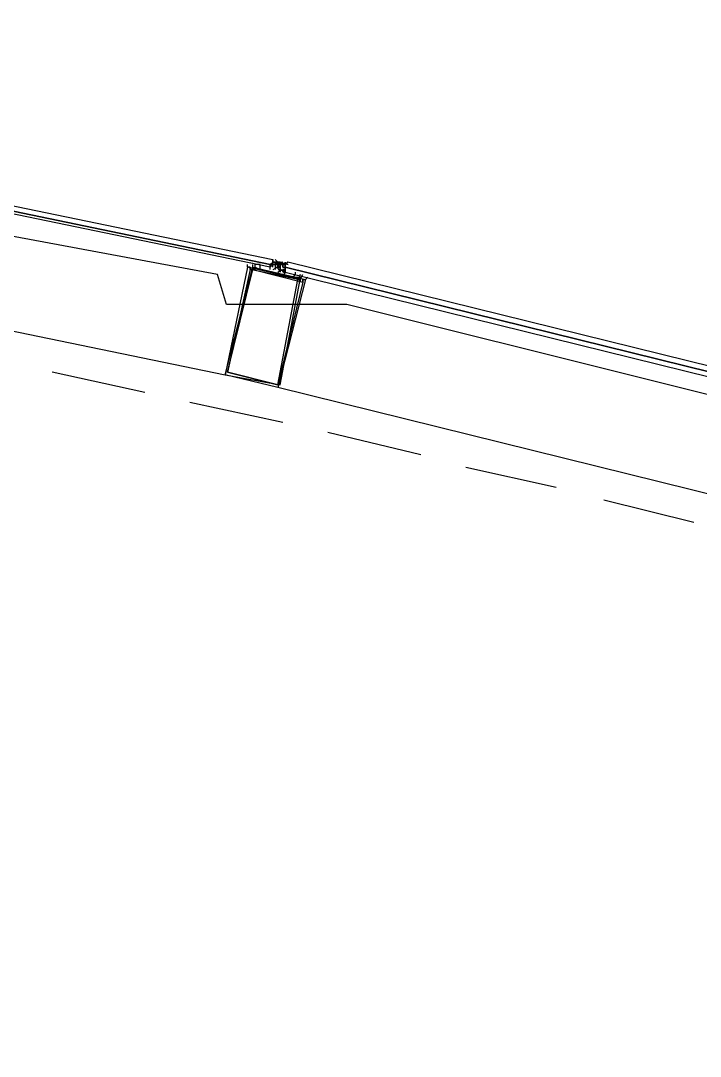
# Model space of a CAD drawing. Header units: feet. Extents: x -84 to 198, y -22 to 181.
# Drawn here: x 110.23 to 113.85, y 147.22 to 152.73 of the extents above; entities that cross this region are included whole.
import ezdxf

# ---------------------------------------------------------------- set-up
doc = ezdxf.new("R2010")
doc.units = ezdxf.units.FT
doc.layers.add('A-AREA-UNIDAD', color=30, linetype='CONTINUOUS')
doc.layers.add('A-LINEA', color=7, linetype='CONTINUOUS')

msp = doc.modelspace()

# ---------------------------------------------------------------- linework, layer by layer
at = {"layer": 'A-AREA-UNIDAD'}
msp.add_lwpolyline([(136.128, 134.3822), (134.72, 143.2533), (134.08, 143.3422), (134, 143.5378), (131.2, 144.8178), (130.4, 144.9422), (130.112, 145.2978), (127.28, 146.4533), (126.672, 146.4889), (126.56, 146.7378), (123.648, 147.8222), (122.912, 147.8933), (122.848, 148.0889), (115.968, 150.2222), (115.2, 150.2578), (115.168, 150.4178), (111.968, 151.2178), (111.328, 151.2178), (111.28, 151.3778), (104.032, 152.7289)], dxfattribs=at)
at = {"layer": 'A-LINEA'}
for p, q in [((107.6933, 151.5911), (111.32, 150.8444)), ((111.5733, 151.4444), (111.5733, 151.4578)), ((111.5733, 151.4578), (111.5733, 151.4578)), ((111.5733, 151.4578), (111.5733, 151.4578)), ((111.5733, 151.4578), (111.5733, 151.4578)), ((111.5733, 151.4578), (111.5733, 151.4578)), ((111.5733, 151.4578), (111.5733, 151.4444)), ((111.5733, 151.4578), (111.5733, 151.4578)), ((111.5733, 151.4578), (111.5733, 151.4578)), ((111.5867, 151.4578), (111.6, 151.4444)), ((111.5989, 151.4454), (111.6552, 151.4315)), ((111.4533, 151.4444), (111.4533, 151.4444)), ((111.4667, 151.4444), (111.4667, 151.4444)), ((111.4667, 151.4311), (111.4667, 151.4311)), ((111.4667, 151.4311), (111.4667, 151.4311)), ((111.56, 151.4311), (111.56, 151.4311)), ((111.5733, 151.4311), (111.56, 151.4311)), ((111.56, 151.4311), (111.56, 151.4311)), ((111.56, 151.4311), (111.56, 151.4311)), ((111.56, 151.4311), (111.56, 151.4311)), ((111.56, 151.4178), (111.56, 151.4178)), ((111.56, 151.4178), (111.56, 151.4178)), ((111.56, 151.4178), (111.56, 151.4178)), ((111.56, 151.4178), (111.56, 151.4178)), ((111.56, 151.4178), (111.56, 151.4178)), ((111.56, 151.4178), (111.56, 151.4178)), ((111.56, 151.4044), (111.56, 151.4044)), ((111.5733, 151.4444), (111.5733, 151.4444)), ((111.5733, 151.4444), (111.5733, 151.4444)), ((111.5733, 151.4444), (111.5733, 151.4444)), ((111.5733, 151.4444), (111.5733, 151.4444)), ((111.5733, 151.4311), (111.5733, 151.4444)), ((111.5733, 151.4444), (111.5733, 151.4444)), ((111.5733, 151.4444), (111.5733, 151.4444)), ((111.5867, 151.4444), (111.5733, 151.4444)), ((111.5733, 151.4444), (111.5733, 151.4444)), ((111.5733, 151.4444), (111.5733, 151.4444)), ((111.5733, 151.4444), (111.5733, 151.4444)), ((111.5733, 151.4444), (111.5733, 151.4444)), ((111.5733, 151.4444), (111.5733, 151.4444)), ((111.5733, 151.4444), (111.5733, 151.4444)), ((111.5733, 151.4444), (111.5733, 151.4444)), ((111.5733, 151.4444), (111.5733, 151.4444)), ((111.5733, 151.4444), (111.5733, 151.4444)), ((111.5733, 151.4444), (111.5733, 151.4444)), ((111.5733, 151.4444), (111.5733, 151.4444)), ((111.5733, 151.4444), (111.5733, 151.4444)), ((111.5733, 151.4444), (111.5733, 151.4444)), ((111.5733, 151.4311), (111.5733, 151.4444)), ((111.5733, 151.4444), (111.5733, 151.4444)), ((111.5733, 151.4444), (111.5733, 151.4444)), ((111.5733, 151.4311), (111.5733, 151.4311)), ((111.5733, 151.4311), (111.5733, 151.4311)), ((111.5733, 151.4311), (111.5733, 151.4311)), ((111.5733, 151.4311), (111.5733, 151.4311)), ((111.5733, 151.4311), (111.5733, 151.4311)), ((111.5733, 151.4311), (111.5733, 151.4311)), ((111.5733, 151.4311), (111.5733, 151.4311)), ((111.5733, 151.4311), (111.5733, 151.4311)), ((111.5733, 151.4311), (111.5733, 151.4311)), ((111.5733, 151.4311), (111.5733, 151.4311)), ((111.5733, 151.4311), (111.5867, 151.4311)), ((111.5733, 151.4311), (111.5867, 151.4311)), ((111.5733, 151.4311), (111.5733, 151.4311)), ((111.5733, 151.4311), (111.5733, 151.4311)), ((111.5733, 151.4311), (111.5733, 151.4311)), ((111.5733, 151.4311), (111.5733, 151.4311)), ((111.5733, 151.4311), (111.5733, 151.4311)), ((111.5733, 151.4311), (111.5733, 151.4311)), ((111.5733, 151.4311), (111.5733, 151.4311)), ((111.5733, 151.4311), (111.5733, 151.4311)), ((111.5733, 151.4311), (111.5733, 151.4311)), ((111.5733, 151.4178), (111.5733, 151.4178)), ((111.5733, 151.4178), (111.5733, 151.4178)), ((111.5733, 151.4178), (111.5733, 151.4178)), ((111.5733, 151.4178), (111.5733, 151.4178)), ((111.5733, 151.4178), (111.5733, 151.4178)), ((111.5733, 151.4178), (111.5733, 151.4178)), ((111.575, 151.4437), (111.6318, 151.4319)), ((111.5867, 151.4444), (111.5867, 151.4444)), ((111.5867, 151.4444), (111.5867, 151.4444)), ((111.6, 151.4444), (111.5867, 151.4444)), ((111.5867, 151.4444), (111.5867, 151.4444)), ((111.5867, 151.4444), (111.5867, 151.4444)), ((111.5867, 151.4311), (111.5867, 151.4444)), ((111.5867, 151.4444), (111.5867, 151.4444)), ((111.5867, 151.4444), (111.5867, 151.4444)), ((111.5867, 151.4444), (111.5867, 151.4444)), ((111.5867, 151.4444), (111.5867, 151.4444)), ((111.5867, 151.4444), (111.5867, 151.4444)), ((111.5867, 151.4444), (111.5867, 151.4444)), ((111.5867, 151.4444), (111.5867, 151.4444)), ((111.5867, 151.4444), (111.5867, 151.4444)), ((111.5867, 151.4444), (111.5867, 151.4444)), ((111.5867, 151.4444), (111.5867, 151.4444)), ((111.5867, 151.4444), (111.5867, 151.4444)), ((111.5867, 151.4444), (111.6, 151.4444)), ((111.5867, 151.4444), (111.5867, 151.4444)), ((111.5867, 151.4444), (111.5867, 151.4444)), ((111.5867, 151.4444), (111.6, 151.4444)), ((111.5867, 151.4311), (111.5867, 151.4311)), ((111.5867, 151.4311), (111.5867, 151.4311)), ((111.5867, 151.4311), (111.5867, 151.4311)), ((111.5867, 151.4311), (111.5867, 151.4311)), ((111.5867, 151.4311), (111.5867, 151.4311)), ((111.5867, 151.4311), (111.5867, 151.4311)), ((111.5867, 151.4311), (111.5867, 151.4311)), ((111.5867, 151.4311), (111.5867, 151.4311)), ((111.5867, 151.4311), (111.5867, 151.4311)), ((111.5867, 151.4311), (111.5867, 151.4311)), ((111.5867, 151.4311), (111.5867, 151.4311)), ((111.5867, 151.4311), (111.5867, 151.4311)), ((111.5867, 151.4311), (111.5867, 151.4311)), ((111.6, 151.4311), (111.5867, 151.4311)), ((111.6, 151.4311), (111.5867, 151.4311)), ((111.6, 151.4311), (111.5867, 151.4311)), ((111.5867, 151.4311), (111.5867, 151.4311)), ((111.5867, 151.4311), (111.5867, 151.4311)), ((111.5867, 151.4311), (111.5867, 151.4311)), ((111.5867, 151.4311), (111.5867, 151.4311)), ((111.5867, 151.4311), (111.5867, 151.4311)), ((111.5867, 151.4311), (111.5867, 151.4311)), ((111.5867, 151.4311), (111.5867, 151.4311)), ((111.5867, 151.4311), (111.5867, 151.4311)), ((111.5867, 151.4311), (111.5867, 151.4311)), ((111.5867, 151.4311), (111.5867, 151.4311)), ((111.5867, 151.4311), (111.5867, 151.4311)), ((111.5867, 151.4311), (111.5867, 151.4311)), ((111.5867, 151.4311), (111.5867, 151.4311)), ((111.5867, 151.4311), (111.5867, 151.4311)), ((111.5867, 151.4311), (111.5867, 151.4311)), ((111.5867, 151.4311), (111.5867, 151.4311)), ((111.5867, 151.4311), (111.5867, 151.4311)), ((111.5867, 151.4311), (111.5867, 151.4311)), ((111.5867, 151.4311), (111.5867, 151.4311)), ((111.5867, 151.4311), (111.5867, 151.4311)), ((111.5867, 151.4311), (111.5867, 151.4311)), ((111.5867, 151.4311), (111.5867, 151.4311)), ((111.5867, 151.4311), (111.5867, 151.4311)), ((111.5867, 151.4311), (111.5867, 151.4311)), ((111.5867, 151.4311), (111.5867, 151.4311)), ((111.5867, 151.4311), (111.5867, 151.4311)), ((111.5867, 151.4311), (111.6, 151.4311)), ((111.5867, 151.4311), (111.6, 151.4311)), ((111.5867, 151.4178), (111.5867, 151.4178)), ((111.5867, 151.4178), (111.5867, 151.4178)), ((111.5867, 151.4178), (111.5867, 151.4178)), ((111.5867, 151.4178), (111.5867, 151.4178)), ((111.5867, 151.4178), (111.5867, 151.4178)), ((111.5867, 151.4178), (111.5867, 151.4178)), ((111.5867, 151.4178), (111.5867, 151.4178)), ((111.5867, 151.4178), (111.5867, 151.4178)), ((111.5867, 151.4178), (111.5867, 151.4178)), ((111.5867, 151.4178), (111.5867, 151.4178)), ((111.5867, 151.4178), (111.5867, 151.4178)), ((111.5867, 151.4178), (111.5867, 151.4178)), ((111.5867, 151.4178), (111.6, 151.4178)), ((111.5867, 151.4178), (111.5867, 151.4178)), ((111.6, 151.4311), (111.6, 151.4444)), ((111.6, 151.4444), (111.6, 151.4444)), ((111.6, 151.4444), (111.6, 151.4444)), ((111.6, 151.4444), (111.6, 151.4444)), ((111.6, 151.4444), (111.6, 151.4444)), ((111.6, 151.4444), (111.6, 151.4444)), ((111.6, 151.4444), (111.6, 151.4444)), ((111.6, 151.4311), (111.6, 151.4444)), ((111.6, 151.4444), (111.6, 151.4444)), ((111.6, 151.4444), (111.6, 151.4444)), ((111.6, 151.4444), (111.6, 151.4444)), ((111.6, 151.4444), (111.6, 151.4444)), ((111.6, 151.4444), (111.6, 151.4444)), ((111.6, 151.4444), (111.6, 151.4444)), ((111.6, 151.4444), (111.6, 151.4444)), ((111.6, 151.4444), (111.6, 151.4444)), ((111.6, 151.4444), (111.6, 151.4444)), ((111.6, 151.4311), (111.6, 151.4444)), ((111.6, 151.4444), (111.6, 151.4444)), ((111.6, 151.4311), (111.6, 151.4444)), ((111.6, 151.4444), (111.6, 151.4444)), ((111.6, 151.4444), (111.6, 151.4444)), ((111.6, 151.4444), (111.6, 151.4444)), ((111.6, 151.4444), (111.6, 151.4444)), ((111.6133, 151.4444), (111.6, 151.4444)), ((111.6, 151.4444), (111.6, 151.4311)), ((111.6133, 151.4444), (111.6, 151.4311)), ((111.6, 151.4444), (111.6, 151.4444)), ((111.6, 151.4444), (111.6, 151.4444)), ((111.6, 151.4444), (111.6, 151.4444)), ((111.6, 151.4444), (111.6, 151.4444)), ((111.6, 151.4444), (111.6, 151.4444)), ((111.6, 151.4444), (111.6, 151.4444)), ((111.6, 151.4444), (111.6, 151.4444)), ((111.6, 151.4444), (111.6, 151.4444)), ((111.6, 151.4444), (111.6, 151.4311)), ((111.6, 151.4444), (111.6, 151.4444)), ((111.6, 151.4444), (111.6, 151.4444)), ((111.6, 151.4444), (111.6, 151.4444)), ((111.6, 151.4311), (111.6, 151.4311)), ((111.6, 151.4311), (111.6, 151.4311)), ((111.6, 151.4311), (111.6, 151.4311)), ((111.6, 151.4178), (111.6, 151.4311)), ((111.6, 151.4311), (111.6, 151.4311)), ((111.6, 151.4311), (111.6, 151.4311)), ((111.6, 151.4311), (111.6, 151.4311)), ((111.6, 151.4311), (111.6, 151.4311)), ((111.6, 151.4311), (111.6, 151.4311)), ((111.6, 151.4311), (111.6, 151.4311)), ((111.6, 151.4311), (111.6, 151.4311)), ((111.6, 151.4311), (111.6, 151.4311)), ((111.6, 151.4311), (111.6, 151.4311)), ((111.6, 151.4311), (111.6, 151.4311)), ((111.6, 151.4311), (111.6, 151.4311)), ((111.6, 151.4311), (111.6, 151.4178)), ((111.6, 151.4311), (111.6, 151.4311)), ((111.6, 151.4311), (111.6, 151.4311)), ((111.6, 151.4311), (111.6, 151.4178)), ((111.6, 151.4311), (111.6, 151.4311)), ((111.6, 151.4311), (111.6, 151.4311)), ((111.6, 151.4311), (111.6, 151.4311)), ((111.6, 151.4311), (111.6, 151.4311)), ((111.6133, 151.4178), (111.6, 151.4311)), ((111.6, 151.4311), (111.6, 151.4311)), ((111.6, 151.4311), (111.6, 151.4311)), ((111.6, 151.4311), (111.6, 151.4311)), ((111.6, 151.4311), (111.6, 151.4311)), ((111.6, 151.4311), (111.6, 151.4311)), ((111.6, 151.4311), (111.6, 151.4311)), ((111.6, 151.4311), (111.6, 151.4311)), ((111.6, 151.4311), (111.6, 151.4311)), ((111.6, 151.4311), (111.6, 151.4311)), ((111.6, 151.4311), (111.6, 151.4311)), ((111.6, 151.4311), (111.6, 151.4311)), ((111.6, 151.4311), (111.6, 151.4311)), ((111.6, 151.4178), (111.6, 151.4311)), ((111.6, 151.4311), (111.6, 151.4311)), ((111.6, 151.4311), (111.6, 151.4311)), ((111.6133, 151.4311), (111.6, 151.4311)), ((111.6, 151.4311), (111.6, 151.4311)), ((111.6, 151.4311), (111.6, 151.4311)), ((111.6, 151.4311), (111.6, 151.4311)), ((111.6133, 151.4311), (111.6, 151.4311)), ((111.6, 151.4311), (111.6, 151.4311)), ((111.6, 151.4311), (111.6, 151.4178)), ((111.6, 151.4311), (111.6, 151.4311)), ((111.6, 151.4311), (111.6, 151.4311)), ((111.6, 151.4311), (111.6, 151.4311)), ((111.6, 151.4311), (111.6, 151.4311)), ((111.6, 151.4311), (111.6, 151.4311)), ((111.6, 151.4311), (111.6, 151.4311)), ((111.6, 151.4178), (111.6, 151.4178)), ((111.6, 151.4178), (111.6, 151.4178)), ((111.6, 151.4178), (111.6, 151.4178)), ((111.6, 151.4178), (111.6, 151.4178)), ((111.6, 151.4178), (111.6, 151.4178)), ((111.6, 151.4178), (111.6133, 151.4178)), ((111.6, 151.4178), (111.6133, 151.4178)), ((111.6, 151.4178), (111.6, 151.4178)), ((111.6, 151.4178), (111.6, 151.4178)), ((111.6, 151.4178), (111.6, 151.4178)), ((111.6, 151.4178), (111.6, 151.4178)), ((111.6, 151.4178), (111.6, 151.4178)), ((111.6, 151.4178), (111.6, 151.4178)), ((111.6, 151.4178), (111.6, 151.4178)), ((111.6133, 151.4178), (111.6, 151.4178)), ((111.6, 151.4178), (111.6, 151.4178)), ((111.6133, 151.4178), (111.6, 151.4178)), ((111.6, 151.4178), (111.6, 151.4178)), ((111.6, 151.4178), (111.6, 151.4178)), ((111.6, 151.4178), (111.6, 151.4178)), ((111.6133, 151.4444), (111.6133, 151.4444)), ((111.6133, 151.4444), (111.6133, 151.4444)), ((111.6133, 151.4444), (111.6133, 151.4444)), ((111.6133, 151.4444), (111.6133, 151.4444)), ((111.6133, 151.4444), (111.6133, 151.4444)), ((111.6133, 151.4444), (111.6133, 151.4444)), ((111.6133, 151.4444), (111.6133, 151.4444)), ((111.6133, 151.4444), (111.6133, 151.4444)), ((111.6133, 151.4444), (111.6133, 151.4444)), ((111.6133, 151.4444), (111.6133, 151.4444)), ((111.6133, 151.4444), (111.6133, 151.4311)), ((111.6133, 151.4444), (111.6133, 151.4444)), ((111.6133, 151.4444), (111.6133, 151.4444)), ((111.6133, 151.4444), (111.6133, 151.4311)), ((111.6133, 151.4444), (111.6133, 151.4444)), ((111.6133, 151.4444), (111.6133, 151.4444)), ((111.6133, 151.4444), (111.6133, 151.4444)), ((111.6133, 151.4444), (111.6133, 151.4444)), ((111.6133, 151.4444), (111.6133, 151.4444)), ((111.6133, 151.4444), (111.6133, 151.4444)), ((111.6133, 151.4444), (111.6133, 151.4444)), ((111.6133, 151.4444), (111.6133, 151.4444)), ((111.6133, 151.4444), (111.6133, 151.4444)), ((111.6133, 151.4444), (111.6133, 151.4444)), ((111.6133, 151.4444), (111.6133, 151.4444)), ((111.6133, 151.4444), (111.6133, 151.4444)), ((111.6133, 151.4444), (111.6133, 151.4444)), ((111.6133, 151.4444), (111.6133, 151.4444)), ((111.6133, 151.4444), (111.6133, 151.4444)), ((111.6133, 151.4311), (111.6133, 151.4311)), ((111.6133, 151.4311), (111.6133, 151.4311)), ((111.6133, 151.4311), (111.6133, 151.4311)), ((111.6133, 151.4311), (111.6267, 151.4311)), ((111.6133, 151.4311), (111.6133, 151.4311)), ((111.6133, 151.4311), (111.6267, 151.4311)), ((111.6133, 151.4311), (111.6133, 151.4311)), ((111.6133, 151.4311), (111.6133, 151.4311)), ((111.6133, 151.4311), (111.6133, 151.4311)), ((111.6133, 151.4311), (111.6133, 151.4311)), ((111.6133, 151.4311), (111.6133, 151.4311)), ((111.6133, 151.4311), (111.6133, 151.4311)), ((111.6133, 151.4311), (111.6133, 151.4311)), ((111.6133, 151.4311), (111.6133, 151.4311)), ((111.6133, 151.4311), (111.6133, 151.4311)), ((111.6133, 151.4311), (111.6133, 151.4311)), ((111.6133, 151.4311), (111.6133, 151.4311)), ((111.6267, 151.4311), (111.6133, 151.4311)), ((111.6133, 151.4311), (111.6133, 151.4311)), ((111.6133, 151.4311), (111.6133, 151.4311)), ((111.6133, 151.4311), (111.6133, 151.4311)), ((111.6133, 151.4311), (111.6133, 151.4311)), ((111.6133, 151.4311), (111.6133, 151.4311)), ((111.6133, 151.4311), (111.6133, 151.4311)), ((111.6133, 151.4311), (111.6133, 151.4311)), ((111.6133, 151.4311), (111.6133, 151.4311)), ((111.6133, 151.4311), (111.6133, 151.4311)), ((111.6133, 151.4311), (111.6133, 151.4311)), ((111.6133, 151.4311), (111.6133, 151.4311)), ((111.6133, 151.4311), (111.6133, 151.4311)), ((111.6133, 151.4311), (111.6133, 151.4311)), ((111.6133, 151.4311), (111.6133, 151.4311)), ((111.6133, 151.4311), (111.6133, 151.4311)), ((111.6133, 151.4311), (111.6133, 151.4311)), ((111.6133, 151.4311), (111.6133, 151.4311)), ((111.6133, 151.4311), (111.6133, 151.4311)), ((111.6133, 151.4311), (111.6133, 151.4311)), ((111.6133, 151.4311), (111.6133, 151.4311)), ((111.6133, 151.4311), (111.6133, 151.4311)), ((111.6133, 151.4311), (111.6133, 151.4311)), ((111.6133, 151.4311), (111.6133, 151.4311)), ((111.6133, 151.4311), (111.6133, 151.4311)), ((111.6133, 151.4311), (111.6133, 151.4311)), ((111.6133, 151.4311), (111.6133, 151.4178)), ((111.6133, 151.4311), (111.6133, 151.4311)), ((111.6133, 151.4311), (111.6133, 151.4311)), ((111.6133, 151.4311), (111.6133, 151.4178)), ((111.6133, 151.4311), (111.6133, 151.4311)), ((111.6133, 151.4311), (111.6133, 151.4311)), ((111.6133, 151.4311), (111.6133, 151.4311)), ((111.6133, 151.4311), (111.6133, 151.4311)), ((111.6133, 151.4311), (111.6133, 151.4311)), ((111.6133, 151.4311), (111.6133, 151.4311)), ((111.6133, 151.4311), (111.6133, 151.4311)), ((111.6133, 151.4311), (111.6133, 151.4311)), ((111.6133, 151.4178), (111.6133, 151.4178)), ((111.6133, 151.4178), (111.6133, 151.4178)), ((111.6133, 151.4178), (111.6133, 151.4178)), ((111.6133, 151.4178), (111.6133, 151.4178)), ((111.6133, 151.4178), (111.6133, 151.4178)), ((111.6133, 151.4178), (111.6133, 151.4178)), ((111.6133, 151.4178), (111.6133, 151.4178)), ((111.6133, 151.4178), (111.6133, 151.4178)), ((111.6133, 151.4178), (111.6133, 151.4178)), ((111.6133, 151.4178), (111.6133, 151.4178)), ((111.6133, 151.4178), (111.6133, 151.4178)), ((111.6133, 151.4178), (111.6133, 151.4178)), ((111.6133, 151.4178), (111.6133, 151.4178)), ((111.6133, 151.4044), (111.6133, 151.4178)), ((111.6133, 151.4178), (111.6133, 151.4178)), ((111.6133, 151.4178), (111.6133, 151.4178)), ((111.6133, 151.4178), (111.6133, 151.4178)), ((111.6133, 151.4178), (111.6133, 151.4178)), ((111.6133, 151.4044), (111.6133, 151.4178)), ((111.6133, 151.4178), (111.6133, 151.4178)), ((111.6133, 151.4178), (111.6133, 151.4178)), ((111.6133, 151.4178), (111.6133, 151.4178)), ((111.6133, 151.4178), (111.6133, 151.4178)), ((111.6133, 151.4178), (111.6133, 151.4178)), ((111.6133, 151.4178), (111.6133, 151.4178)), ((111.6133, 151.4178), (111.6133, 151.4178)), ((111.6133, 151.4044), (111.6133, 151.4178)), ((111.6133, 151.4044), (111.6133, 151.4178)), ((111.6133, 151.4178), (111.6133, 151.4178)), ((111.6133, 151.4178), (111.6133, 151.4178)), ((111.6133, 151.4178), (111.6133, 151.4178)), ((111.6133, 151.4178), (111.6133, 151.4178)), ((111.6133, 151.4178), (111.6133, 151.4178)), ((111.6133, 151.4044), (111.6133, 151.4044)), ((111.6133, 151.4044), (111.6133, 151.4044)), ((111.6133, 151.4044), (111.6133, 151.4044)), ((111.6133, 151.4044), (111.6133, 151.4044)), ((111.6267, 151.4444), (111.6267, 151.4444)), ((111.6267, 151.4444), (111.6267, 151.4444)), ((111.6267, 151.4444), (111.6267, 151.4444)), ((111.6267, 151.4444), (111.6267, 151.4444)), ((111.6267, 151.4444), (111.6267, 151.4444)), ((111.6267, 151.4444), (111.6267, 151.4444)), ((111.6267, 151.4311), (111.64, 151.4311)), ((111.6267, 151.4311), (111.6267, 151.4311)), ((111.6267, 151.4311), (111.6267, 151.4311)), ((111.6267, 151.4311), (111.6267, 151.4311)), ((111.6267, 151.4311), (111.6267, 151.4311)), ((111.6267, 151.4311), (111.6267, 151.4311)), ((111.6267, 151.4311), (111.6267, 151.4311)), ((111.6267, 151.4311), (111.6267, 151.4311)), ((111.6267, 151.4311), (111.6267, 151.4311)), ((111.6267, 151.4178), (111.6267, 151.4311)), ((111.6267, 151.4311), (111.6267, 151.4311)), ((111.6267, 151.4311), (111.6267, 151.4311)), ((111.6267, 151.4311), (111.6267, 151.4311)), ((111.6267, 151.4311), (111.6267, 151.4311)), ((111.6267, 151.4311), (111.6267, 151.4311)), ((111.6267, 151.4311), (111.6267, 151.4311)), ((111.6267, 151.4311), (111.6267, 151.4178)), ((111.6267, 151.4311), (111.6267, 151.4311)), ((111.6267, 151.4311), (111.6267, 151.4178)), ((111.6267, 151.4311), (111.6267, 151.4311)), ((111.6267, 151.4178), (111.6267, 151.4178)), ((111.6267, 151.4178), (111.6267, 151.4178)), ((111.6267, 151.4178), (111.6267, 151.4178)), ((111.6267, 151.4178), (111.6267, 151.4178)), ((111.6267, 151.4178), (111.6267, 151.4178)), ((111.6267, 151.4178), (111.6267, 151.4178)), ((111.6267, 151.4178), (111.6267, 151.4178)), ((111.6267, 151.4178), (111.6267, 151.4178)), ((111.6267, 151.4178), (111.6267, 151.4178)), ((111.6267, 151.4178), (111.6267, 151.4178)), ((111.6267, 151.4178), (111.64, 151.4178)), ((111.6267, 151.4178), (111.6267, 151.4178)), ((111.6267, 151.4178), (111.6267, 151.4178)), ((111.6267, 151.4178), (111.6267, 151.4178)), ((111.6267, 151.4178), (111.6267, 151.4178)), ((111.6267, 151.4178), (111.6267, 151.4178)), ((111.6267, 151.4178), (111.6267, 151.4178)), ((111.6267, 151.4178), (111.6267, 151.4178)), ((111.6267, 151.4178), (111.6267, 151.4178)), ((111.6267, 151.4178), (111.6267, 151.4178)), ((111.6267, 151.4178), (111.6267, 151.4178)), ((111.6267, 151.4178), (111.6267, 151.4178)), ((111.6267, 151.4178), (111.6267, 151.4178)), ((111.6267, 151.4178), (111.6267, 151.4178)), ((111.6267, 151.4044), (111.6267, 151.4044)), ((111.6267, 151.4044), (111.6267, 151.4044)), ((111.64, 151.4044), (111.6267, 151.4044)), ((111.6267, 151.4044), (111.6267, 151.4044)), ((111.6267, 151.4044), (111.6267, 151.4044)), ((111.6267, 151.4044), (111.6267, 151.4044)), ((111.64, 151.4044), (111.6267, 151.3911)), ((111.64, 151.3911), (111.6267, 151.4044)), ((111.6267, 151.3911), (111.6267, 151.3911)), ((111.64, 151.3911), (111.6267, 151.3911)), ((111.64, 151.4311), (111.64, 151.4444)), ((111.64, 151.4444), (111.64, 151.4311)), ((111.64, 151.4311), (111.64, 151.4311)), ((111.64, 151.4311), (111.64, 151.4311)), ((111.64, 151.4178), (111.64, 151.4311)), ((111.64, 151.4311), (111.64, 151.4311)), ((111.64, 151.4311), (111.64, 151.4311)), ((111.64, 151.4311), (111.64, 151.4311)), ((111.64, 151.4311), (111.64, 151.4311)), ((111.64, 151.4311), (111.64, 151.4311)), ((111.64, 151.4311), (111.64, 151.4311)), ((111.64, 151.4311), (111.64, 151.4311)), ((111.64, 151.4311), (111.64, 151.4311)), ((111.64, 151.4311), (111.64, 151.4311)), ((111.64, 151.4311), (111.64, 151.4311)), ((111.64, 151.4311), (111.64, 151.4311)), ((111.64, 151.4311), (111.64, 151.4311)), ((111.64, 151.4311), (111.64, 151.4311)), ((111.64, 151.4311), (111.64, 151.4311)), ((111.64, 151.4311), (111.64, 151.4311)), ((111.64, 151.4311), (111.64, 151.4311)), ((111.64, 151.4311), (111.64, 151.4311)), ((111.64, 151.4178), (111.64, 151.4311)), ((111.64, 151.4311), (111.64, 151.4311)), ((111.64, 151.4311), (111.64, 151.4311)), ((111.64, 151.4178), (111.64, 151.4178)), ((111.64, 151.4178), (111.64, 151.4178)), ((111.64, 151.4178), (111.64, 151.4178)), ((111.64, 151.4178), (111.64, 151.4178)), ((111.64, 151.4178), (111.64, 151.4178)), ((111.64, 151.4178), (111.64, 151.4178)), ((111.64, 151.4178), (111.64, 151.4178)), ((111.64, 151.4178), (111.64, 151.4178)), ((111.64, 151.4178), (111.64, 151.4178)), ((111.64, 151.4178), (111.64, 151.4178)), ((111.64, 151.4044), (111.64, 151.4044)), ((111.64, 151.4044), (111.64, 151.4044)), ((111.64, 151.4044), (111.64, 151.4044)), ((111.64, 151.4044), (111.64, 151.4044)), ((111.64, 151.4044), (111.64, 151.4044)), ((111.64, 151.4044), (111.64, 151.4044)), ((111.7067, 151.3911), (111.7067, 151.3911)), ((111.7067, 151.3778), (111.7067, 151.3778)), ((110.8933, 150.7511), (110.4, 150.8578)), ((115.2, 149.8844), (111.6, 150.7778)), ((111.6267, 150.5911), (111.1333, 150.6978)), ((112.36, 150.4178), (111.8667, 150.5378)), ((113.08, 150.2444), (112.6, 150.3511)), ((113.8133, 150.0578), (113.3333, 150.1778))]:
    msp.add_line(p, q, dxfattribs=at)
for points in [[(107.6933, 152.2311), (107.7067, 152.2311), (111.56, 151.4311), (111.56, 151.4178), (107.6933, 152.2178), (107.6933, 152.2311)], [(107.7067, 152.2578), (111.5733, 151.4578), (111.5733, 151.4311), (111.56, 151.4311), (107.7067, 152.2311), (107.7067, 152.2444), (107.7067, 152.2578)], [(111.56, 151.4044), (111.56, 151.4178), (111.56, 151.4311), (111.5733, 151.4444), (111.5733, 151.4578)], [(111.6, 150.7778), (111.32, 150.8444), (111.4667, 151.4178), (111.7467, 151.3511), (111.6, 150.7778)], [(111.32, 150.8444), (111.6133, 150.7911), (111.72, 151.3511), (111.44, 151.4178), (111.32, 150.8444)], [(111.6, 150.7911), (111.3333, 150.8578), (111.4667, 151.4044), (111.7333, 151.3378), (111.6, 150.7911)], [(111.3333, 150.8578), (111.6, 150.7911), (111.7067, 151.3511), (111.4533, 151.4044), (111.3333, 150.8578)], [(111.4667, 151.4044), (111.4667, 151.4044), (111.4533, 151.4044), (111.4667, 151.4044), (111.4667, 151.4044), (111.4533, 151.4044), (111.4533, 151.4044), (111.4533, 151.4044), (111.4533, 151.4044), (111.4533, 151.4044), (111.4533, 151.4178), (111.4533, 151.4178), (111.44, 151.4178), (111.44, 151.4178), (111.44, 151.4311), (111.44, 151.4311)], [(111.4533, 151.4311), (111.4533, 151.4311), (111.4533, 151.4311)], [(111.48, 151.4044), (111.48, 151.4044), (111.48, 151.4044), (111.48, 151.4044), (111.48, 151.4044), (111.48, 151.4044), (111.48, 151.4044), (111.4667, 151.4044), (111.4667, 151.4044), (111.4667, 151.4044), (111.4667, 151.4178), (111.4667, 151.4178), (111.4667, 151.4178), (111.4667, 151.4178), (111.4667, 151.4311), (111.4667, 151.4311)], [(111.4667, 151.4178), (111.48, 151.4044), (111.48, 151.4044), (111.48, 151.4311), (111.48, 151.4311), (111.48, 151.4311)], [(111.4933, 151.4311), (111.48, 151.4311), (111.48, 151.4311), (111.48, 151.4311)], [(111.48, 151.4178), (111.48, 151.4178), (111.5067, 151.4044), (111.5067, 151.4044), (111.5067, 151.4311), (111.5067, 151.4311), (111.4933, 151.4311), (111.4933, 151.4311)], [(111.48, 151.4178), (111.48, 151.4044), (111.48, 151.4044), (111.48, 151.4044)], [(111.5733, 151.4444), (111.5733, 151.4444), (111.5733, 151.4311), (111.56, 151.4178)], [(111.5733, 151.4178), (111.5733, 151.4178), (111.5733, 151.4311), (111.5733, 151.4444), (111.5733, 151.4444)], [(111.6129, 151.3938), (111.5979, 151.4172), (111.574, 151.403)], [(111.6, 151.4444), (111.5867, 151.4311), (111.5867, 151.4178), (111.5867, 151.4044)], [(111.6, 151.4444), (111.6, 151.4311), (111.5867, 151.4311)], [(111.6, 151.4444), (111.5867, 151.4444), (111.5867, 151.4311), (111.5867, 151.4444)], [(111.6, 151.4311), (111.6, 151.4311), (111.6133, 151.4311), (111.6133, 151.4444)], [(111.6, 151.4311), (111.6, 151.4311), (111.6, 151.4444)], [(111.6, 151.4311), (111.6, 151.4444), (111.6, 151.4311)], [(111.6, 151.4311), (111.6, 151.4444), (111.6133, 151.4311)], [(111.6, 151.4178), (111.6, 151.4178), (111.6, 151.4311)], [(111.6397, 151.3808), (111.6242, 151.404), (111.6006, 151.3893)], [(111.6133, 151.4311), (111.6133, 151.4444), (111.6267, 151.4444)], [(111.6267, 151.4444), (111.6133, 151.4311), (111.6133, 151.4178), (111.6133, 151.4044), (111.6133, 151.3911)], [(111.6267, 151.4178), (111.6267, 151.4311), (111.6267, 151.4444)], [(111.6267, 151.3911), (111.64, 151.4044), (111.64, 151.4178), (111.64, 151.4311), (111.6533, 151.4444)], [(111.6267, 151.4311), (111.6267, 151.4311), (111.6267, 151.4178)], [(111.6267, 151.4178), (111.6267, 151.4311), (111.6267, 151.4178)], [(111.6267, 151.4178), (111.6267, 151.4311), (111.6267, 151.4178)], [(115.48, 150.4978), (111.6533, 151.4444), (111.64, 151.4311), (111.64, 151.4178), (115.4667, 150.4711), (115.48, 150.4711), (115.48, 150.4844), (115.48, 150.4978)], [(115.4667, 150.4711), (111.64, 151.4178), (111.64, 151.4044), (111.64, 151.3911), (115.4667, 150.4444), (115.4667, 150.4578), (115.4667, 150.4711)], [(111.6933, 151.3911), (111.6933, 151.3778), (111.6933, 151.3778), (111.68, 151.3644), (111.68, 151.3644), (111.7067, 151.3644), (111.7067, 151.3644), (111.7067, 151.3511), (111.7067, 151.3511), (111.7067, 151.3511), (111.7067, 151.3511), (111.7067, 151.3511), (111.72, 151.3511), (111.72, 151.3511), (111.72, 151.3511), (111.72, 151.3644), (111.72, 151.3644), (111.72, 151.3511), (111.72, 151.3511), (111.7333, 151.3778), (111.7333, 151.3778), (111.7333, 151.3778)], [(111.72, 151.3778), (111.72, 151.3778), (111.72, 151.3778), (111.72, 151.3778), (111.7067, 151.3511), (111.7067, 151.3511), (111.72, 151.3511), (111.72, 151.3511), (111.72, 151.3511), (111.72, 151.3511), (111.72, 151.3378), (111.72, 151.3378)], [(111.72, 151.3778), (111.72, 151.3778), (111.72, 151.3778)], [(111.7333, 151.3778), (111.7333, 151.3778), (111.7333, 151.3778)], [(111.7333, 151.3378), (111.7333, 151.3378), (111.7333, 151.3378), (111.7333, 151.3378), (111.7333, 151.3378), (111.7333, 151.3511), (111.7333, 151.3511), (111.7467, 151.3511), (111.7467, 151.3511), (111.76, 151.3644), (111.76, 151.3644)], [(111.7467, 151.3644), (111.7467, 151.3644), (111.7467, 151.3644)]]:
    msp.add_lwpolyline(points, dxfattribs=at)
for points in [[(111.4533, 151.4178), (111.4533, 151.4178), (111.4533, 151.4044), (111.4533, 151.4044)], [(111.7067, 151.3644), (111.7067, 151.3644), (111.7067, 151.3511), (111.7067, 151.3511)], [(111.7333, 151.3511), (111.7333, 151.3511), (111.7333, 151.3378), (111.7333, 151.3378)]]:
    msp.add_lwpolyline(points, close=True, dxfattribs=at)

doc.saveas('drawing.dxf')
